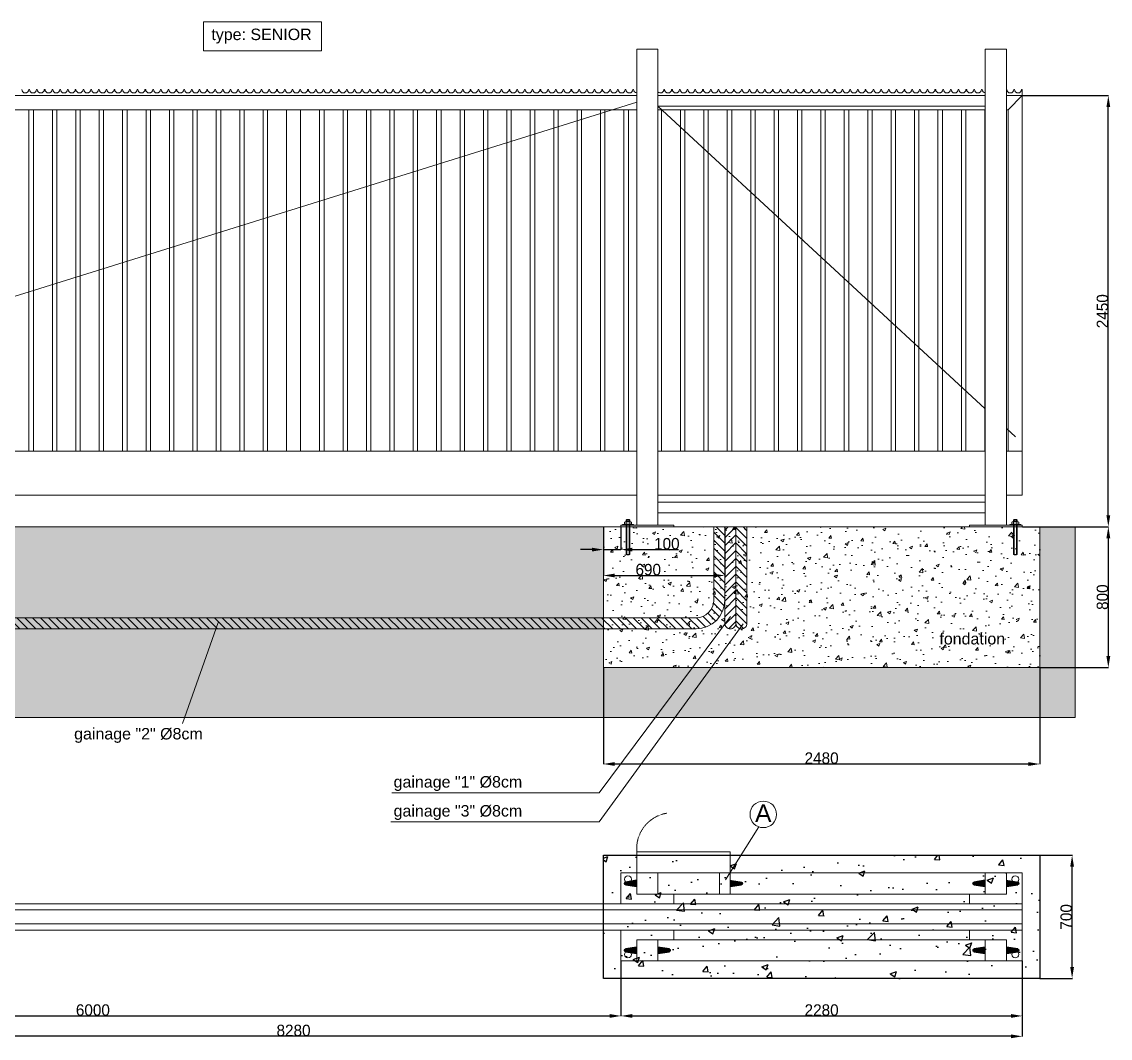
# Model space of a CAD drawing. Header units: inches. Extents: x 3540 to 15361, y 2468 to 18312.
# Drawn here: x 9178 to 15361, y 3440 to 9217 of the extents above; entities that cross this region are included whole.
import ezdxf

# ---------------------------------------------------------------- set-up
doc = ezdxf.new("R2010")
doc.units = ezdxf.units.IN
doc.header["$MEASUREMENT"] = 0
doc.linetypes.add('DASHED2', pattern=[0.375, 0.25, -0.125])
doc.layers.get('Defpoints').update_dxf_attribs({"lineweight": 5})
for name, color, linetype, lineweight in [('dimension', 5, 'Continuous', 5), ('Elektriciteit fijn', 1, 'Continuous', 20), ('streeplijn', 7, 'DASHED2', 5), ('volle lijn', 7, 'Continuous', 9)]:
    doc.layers.add(name, color=color, linetype=linetype, lineweight=lineweight)
doc.dimstyles.new('ISO-25', dxfattribs={"dimtxt": 50, "dimasz": 10, "dimexe": 1.25, "dimexo": 0.625, "dimtad": 1, "dimdec": 1, "dimtxsty": 'Standard', "dimblk": 'OBLIQUE', "dimcen": 50, "dimadec": 0, "dimazin": 0, "dimtfac": 1, "dimtdec": 1, "dimtmove": 0, "dimatfit": 3, "dimldrblk": 'OBLIQUE', "dimfxl": 1, "dimarcsym": 0})

# ---------------------------------------------------------------- blocks, each defined once
blk = doc.blocks.new('*D21')
at = {"layer": 'Defpoints', "color": 0, "transparency": 16777216}
for p in [(6581.7, 3879.9), (12581.7, 3879.9), (12581.7, 3566.9)]:
    blk.add_point(p, dxfattribs=at)
at = {"layer": 'dimension', "color": 0, "lineweight": -2, "transparency": 16777216}
for p, q in [((6581.7, 3879.2), (6581.7, 3565.6)), ((12581.7, 3879.2), (12581.7, 3565.6)), ((6646.7, 3566.9), (12516.7, 3566.9))]:
    blk.add_line(p, q, dxfattribs=at)
at = {"layer": 'dimension', "color": 0, "transparency": 16777216}
for points in [[(6646.7, 3577.7), (6646.7, 3556.1), (6581.7, 3566.9)], [(12516.7, 3577.7), (12516.7, 3556.1), (12581.7, 3566.9)]]:
    blk.add_solid(points, dxfattribs=at)
at = {"layer": 'dimension', "color": 0, "transparency": 16777216, "insert": (9581.7, 3600), "char_height": 65, "attachment_point": 5}
blk.add_mtext('6000', dxfattribs=at)
blk = doc.blocks.new('_Oblique')
at = {"color": 0, "linetype": 'ByBlock', "lineweight": -2}
blk.add_line((-0.5, -0.5), (0.5, 0.5), dxfattribs=at)
blk = doc.blocks.new('*D22')
at = {"layer": 'Defpoints', "color": 0, "transparency": 16777216}
for p in [(6581.7, 3879.9), (14861.7, 3879.9), (6581.7, 3451.1)]:
    blk.add_point(p, dxfattribs=at)
at = {"layer": 'dimension', "color": 0, "lineweight": -2, "transparency": 16777216}
for p, q in [((6581.7, 3879.2), (6581.7, 3449.8)), ((14861.7, 3879.2), (14861.7, 3449.8)), ((14796.7, 3451.1), (6646.7, 3451.1))]:
    blk.add_line(p, q, dxfattribs=at)
at = {"layer": 'dimension', "color": 0, "transparency": 16777216}
for points in [[(6646.7, 3461.9), (6646.7, 3440.2), (6581.7, 3451.1)], [(14796.7, 3461.9), (14796.7, 3440.2), (14861.7, 3451.1)]]:
    blk.add_solid(points, dxfattribs=at)
at = {"layer": 'dimension', "color": 0, "transparency": 16777216, "insert": (10721.7, 3484.2), "char_height": 65, "attachment_point": 5}
blk.add_mtext('8280', dxfattribs=at)
blk = doc.blocks.new('*D19')
at = {"layer": 'Defpoints', "color": 0, "transparency": 16777216}
for p in [(12581.7, 3879.9), (14861.7, 3879.9), (14861.7, 3566.9)]:
    blk.add_point(p, dxfattribs=at)
at = {"layer": 'dimension', "color": 0, "lineweight": -2, "transparency": 16777216}
for p, q in [((12581.7, 3879.2), (12581.7, 3565.6)), ((14861.7, 3879.2), (14861.7, 3565.6)), ((12646.7, 3566.9), (14796.7, 3566.9))]:
    blk.add_line(p, q, dxfattribs=at)
at = {"layer": 'dimension', "color": 0, "transparency": 16777216}
for points in [[(12646.7, 3577.7), (12646.7, 3556.1), (12581.7, 3566.9)], [(14796.7, 3577.7), (14796.7, 3556.1), (14861.7, 3566.9)]]:
    blk.add_solid(points, dxfattribs=at)
at = {"layer": 'dimension', "color": 0, "transparency": 16777216, "insert": (13721.7, 3600), "char_height": 65, "attachment_point": 5}
blk.add_mtext('2280', dxfattribs=at)
blk = doc.blocks.new('*D20')
at = {"layer": 'Defpoints', "color": 0, "transparency": 16777216}
for p in [(14961.7, 4479.9), (15144.7, 4479.9), (14961.7, 3779.9)]:
    blk.add_point(p, dxfattribs=at)
at = {"layer": 'dimension', "color": 0, "lineweight": -2, "transparency": 16777216}
for p, q in [((14962.3, 4479.9), (15146, 4479.9)), ((15144.7, 3844.9), (15144.7, 4414.9)), ((14962.3, 3779.9), (15146, 3779.9))]:
    blk.add_line(p, q, dxfattribs=at)
at = {"layer": 'dimension', "color": 0, "transparency": 16777216}
for points in [[(15133.9, 4414.9), (15155.6, 4414.9), (15144.7, 4479.9)], [(15133.9, 3844.9), (15155.6, 3844.9), (15144.7, 3779.9)]]:
    blk.add_solid(points, dxfattribs=at)
at = {"layer": 'dimension', "color": 0, "transparency": 16777216, "insert": (15111.6, 4129.9), "char_height": 65, "attachment_point": 5, "rotation": 90}
blk.add_mtext('700', dxfattribs=at)
blk = doc.blocks.new('*D18')
at = {"layer": 'Defpoints', "color": 0, "transparency": 16777216}
for p in [(14861.7, 8796.8), (15350.5, 8796.8), (14861.7, 6346.8)]:
    blk.add_point(p, dxfattribs=at)
at = {"layer": 'dimension', "color": 0, "lineweight": -2, "transparency": 16777216}
for p, q in [((14862.3, 8796.8), (15351.7, 8796.8)), ((15350.5, 6411.8), (15350.5, 8731.8)), ((14862.3, 6346.8), (15351.7, 6346.8))]:
    blk.add_line(p, q, dxfattribs=at)
at = {"layer": 'dimension', "color": 0, "transparency": 16777216}
for points in [[(15339.6, 8731.8), (15361.3, 8731.8), (15350.5, 8796.8)], [(15339.6, 6411.8), (15361.3, 6411.8), (15350.5, 6346.8)]]:
    blk.add_solid(points, dxfattribs=at)
at = {"layer": 'dimension', "color": 0, "transparency": 16777216, "insert": (15317.3, 7571.8), "char_height": 65, "attachment_point": 5, "rotation": 90}
blk.add_mtext('2450', dxfattribs=at)
blk = doc.blocks.new('*D12')
at = {"layer": 'Defpoints', "color": 0, "transparency": 16777216}
for p in [(12481.7, 6346.8), (12581.7, 6346.8), (12581.7, 6217)]:
    blk.add_point(p, dxfattribs=at)
at = {"layer": 'dimension', "color": 0, "lineweight": -2, "transparency": 16777216}
for p, q in [((12481.7, 6346.2), (12481.7, 6215.7)), ((12581.7, 6346.2), (12581.7, 6215.7)), ((12416.7, 6217), (12351.7, 6217)), ((12481.7, 6217), (12581.7, 6217)), ((12646.7, 6217), (12908, 6217))]:
    blk.add_line(p, q, dxfattribs=at)
at = {"layer": 'dimension', "color": 0, "transparency": 16777216}
for points in [[(12416.7, 6227.8), (12416.7, 6206.2), (12481.7, 6217)], [(12646.7, 6227.8), (12646.7, 6206.2), (12581.7, 6217)]]:
    blk.add_solid(points, dxfattribs=at)
at = {"layer": 'dimension', "color": 0, "transparency": 16777216, "insert": (12842.3, 6250.1), "char_height": 65, "attachment_point": 5}
blk.add_mtext('100', dxfattribs=at)
blk = doc.blocks.new('*D11')
at = {"layer": 'Defpoints', "color": 0, "transparency": 16777216}
for p in [(12481.7, 6346.8), (13171.7, 6346.8), (13171.7, 6069.7)]:
    blk.add_point(p, dxfattribs=at)
at = {"layer": 'dimension', "color": 0, "lineweight": -2, "transparency": 16777216}
for p, q in [((12481.7, 6346.2), (12481.7, 6068.5)), ((13171.7, 6346.2), (13171.7, 6068.5)), ((12546.7, 6069.7), (13106.7, 6069.7))]:
    blk.add_line(p, q, dxfattribs=at)
at = {"layer": 'dimension', "color": 0, "transparency": 16777216}
for points in [[(12546.7, 6080.6), (12546.7, 6058.9), (12481.7, 6069.7)], [(13106.7, 6080.6), (13106.7, 6058.9), (13171.7, 6069.7)]]:
    blk.add_solid(points, dxfattribs=at)
at = {"layer": 'dimension', "color": 0, "transparency": 16777216, "insert": (12736.7, 6102.9), "char_height": 65, "attachment_point": 5}
blk.add_mtext('690', dxfattribs=at)
blk = doc.blocks.new('*D16')
at = {"layer": 'Defpoints', "color": 0, "transparency": 16777216}
for p in [(12481.7, 5546.8), (14961.7, 5546.8), (12481.7, 4998.6)]:
    blk.add_point(p, dxfattribs=at)
at = {"layer": 'dimension', "color": 0, "lineweight": -2, "transparency": 16777216}
for p, q in [((12481.7, 5546.2), (12481.7, 4997.3)), ((14961.7, 5546.2), (14961.7, 4997.3)), ((14896.7, 4998.6), (12546.7, 4998.6))]:
    blk.add_line(p, q, dxfattribs=at)
at = {"layer": 'dimension', "color": 0, "transparency": 16777216}
for points in [[(12546.7, 5009.4), (12546.7, 4987.7), (12481.7, 4998.6)], [(14896.7, 5009.4), (14896.7, 4987.7), (14961.7, 4998.6)]]:
    blk.add_solid(points, dxfattribs=at)
at = {"layer": 'dimension', "color": 0, "transparency": 16777216, "insert": (13721.7, 5031.7), "char_height": 65, "attachment_point": 5}
blk.add_mtext('2480', dxfattribs=at)
blk = doc.blocks.new('*D17')
at = {"layer": 'Defpoints', "color": 0, "transparency": 16777216}
for p in [(14961.7, 6346.8), (14961.7, 5546.8), (15350.5, 5546.8)]:
    blk.add_point(p, dxfattribs=at)
at = {"layer": 'dimension', "color": 0, "lineweight": -2, "transparency": 16777216}
for p, q in [((14962.3, 6346.8), (15351.7, 6346.8)), ((15350.5, 6281.8), (15350.5, 5611.8)), ((14962.3, 5546.8), (15351.7, 5546.8))]:
    blk.add_line(p, q, dxfattribs=at)
at = {"layer": 'dimension', "color": 0, "transparency": 16777216}
for points in [[(15339.6, 6281.8), (15361.3, 6281.8), (15350.5, 6346.8)], [(15339.6, 5611.8), (15361.3, 5611.8), (15350.5, 5546.8)]]:
    blk.add_solid(points, dxfattribs=at)
at = {"layer": 'dimension', "color": 0, "transparency": 16777216, "insert": (15317.3, 5946.8), "char_height": 65, "attachment_point": 5, "rotation": 90}
blk.add_mtext('800', dxfattribs=at)

msp = doc.modelspace()

# ---------------------------------------------------------------- hatches: boundary and pattern name
h = msp.add_hatch()
h.set_pattern_fill('AR-CONC', color=251, scale=2, style=0)
h.set_pattern_definition([(50, (2256.26, 4011.94), (364.369, -31.878), [38.1, -419.1]), (355, (2256.26, 4011.94), (-70.486, 382.113), [30.48, -335.28]), (100.451, (2286.62, 4009.28), (293.885, 350.233), [32.38, -356.18]), (46.184, (2256.26, 4113.54), (542.158, -84.085), [57.15, -628.65]), (96.6356, (2301.44, 4106.53), (474.808, 494.851), [48.57, -534.27]), (351.184, (2256.26, 4113.54), (474.81, 494.85), [45.72, -502.92]), (21, (2307.06, 4088.14), (303.23, -204.531), [38.1, -419.1]), (326, (2307.06, 4088.14), (123.604, 368.376), [30.48, -335.28]), (71.4514, (2332.33, 4071.1), (426.833, 163.846), [32.38, -356.18]), (37.5, (2256.26, 4011.94), (6.1772, 169.1101), [0, -331.216, 0, -340.36, 0, -336.55]), (7.5, (2256.26, 4011.94), (133.6393, 200.3611), [0, -194.056, 0, -323.596, 0, -128.27]), (327.5, (2142.97, 4011.94), (271.1812, -11.4575), [0, -127, 0, -396.24, 0, -525.78]), (317.5, (2092.17, 4011.94), (296.2584, 50.853), [0, -165.1, 0, -263.144, 0, -373.38])])
h.paths.add_polyline_path([(14961.72, 3779.86), (12481.72, 3779.86), (12481.72, 4479.86), (14961.72, 4479.86)])
at = {"layer": 'volle lijn'}
h = msp.add_hatch(dxfattribs=at)
h.set_pattern_fill('AR-SAND', color=251, scale=4, style=0)
h.set_pattern_definition([(37.5, (749.52, 1030.04), (-6.4001, 195.7653), [0, -154.432, 0, -172.72, 0, -165.1]), (7.5, (749.52, 1030.04), (179.8093, 286.73), [0, -83.312, 0, -139.192, 0, -53.34]), (327.5, (624.55, 1030.04), (316.397, 0.5749), [0, -50.8, 0, -182.88, 0, -238.76]), (317.5, (624.55, 1030.04), (305.4226, 89.1717), [0, -25.4, 0, -119.888, 0, -137.16])])
h.paths.add_polyline_path([(15161.72, 6346.78), (6201.72, 6346.78), (6201.72, 5263.66), (15161.72, 5263.66)])
h.paths.add_polyline_path([(14961.72, 5546.78), (12481.72, 5546.78), (12481.72, 6346.78), (14961.72, 6346.78)], flags=16)
h.paths.add_polyline_path([(6681.72, 5446.78), (6401.72, 5446.78), (6401.72, 6346.78), (6681.72, 6346.78)], flags=16)
h = msp.add_hatch(dxfattribs=at)
h.set_pattern_fill('ANSI31', color=252, scale=10, angle=90)
h.set_pattern_definition([(135, (4063.803, -2240.774), (-22.45064, -22.45064), [])])
h.paths.add_polyline_path([(13108.72, 5929.78, -0.4142136), (13008.72, 5829.78), (6744.72, 5829.78, -0.4142136), (6644.72, 5929.78), (6644.72, 6346.78), (6581.72, 6346.78), (6581.72, 5929.78, 0.4142136), (6744.72, 5766.78), (13008.72, 5766.78, 0.4142136), (13171.72, 5929.78), (13171.72, 6346.78), (13108.72, 6346.78)])
h = msp.add_hatch(dxfattribs=at)
h.set_pattern_fill('AR-CONC', color=251, style=0)
h.set_pattern_definition([(50, (749.52, 1030.04), (182.1847, -15.9391), [19.05, -209.55]), (355, (749.52, 1030.04), (-35.2428, 191.0566), [15.24, -167.64]), (100.451, (764.7, 1028.71), (146.9425, 175.1167), [16.19, -178.09]), (46.1842, (749.52, 1080.84), (271.079, -42.0423), [28.575, -314.325]), (96.6356, (772.1, 1077.34), (237.4042, 247.4256), [24.285, -267.135]), (351.184, (749.52, 1080.84), (237.4046, 247.425), [22.86, -251.46]), (21, (774.92, 1068.14), (151.6149, -102.2655), [19.05, -209.55]), (326, (774.92, 1068.14), (61.802, 184.188), [15.24, -167.64]), (71.4514, (787.55, 1059.62), (213.4165, 81.9229), [16.19, -178.09]), (37.5, (749.515, 1030.04), (3.0886, 84.55504), [0, -165.608, 0, -170.18, 0, -168.275]), (7.5, (749.52, 1030.04), (66.81966, 100.1806), [0, -97.028, 0, -161.798, 0, -64.135]), (327.5, (692.873, 1030.04), (135.5906, -5.72874), [0, -63.5, 0, -198.12, 0, -262.89]), (317.5, (667.47, 1030.04), (148.1292, 25.4265), [0, -82.55, 0, -131.572, 0, -186.69])])
h.paths.add_polyline_path([(14961.72, 5546.78), (12481.72, 5546.78), (12481.72, 6346.78), (14961.72, 6346.78)])
h = msp.add_hatch(dxfattribs=at)
h.set_pattern_fill('ANSI31', color=252, scale=10)
h.set_pattern_definition([(45, (4063.803, -2240.774), (-22.45064, 22.45064), [])])
h.paths.add_polyline_path([(13171.72, 5798.28, 0.4142136), (13203.22, 5766.78, 0.4142136), (13234.72, 5798.28), (13234.72, 6346.78), (13171.72, 6346.78)])
h = msp.add_hatch(dxfattribs=at)
h.set_pattern_fill('ANSI31', color=252, scale=250, angle=90)
h.paths.add_polyline_path([(13234.72, 5798.28, 0.4142136), (13266.22, 5766.78, 0.4142136), (13297.72, 5798.28), (13297.72, 6346.78), (13234.72, 6346.78)])
h = msp.add_hatch(color=252, dxfattribs=at)
edge = h.paths.add_edge_path()
edge.add_line((12671.72, 4299.86), (12606.72, 4309.86))
edge.add_arc((12606.72, 4319.86), 10, 90, 270, ccw=False)
edge.add_line((12606.72, 4329.86), (12671.72, 4339.86))
edge.add_line((12671.72, 4339.86), (12671.72, 4299.86))
h = msp.add_hatch(color=252, dxfattribs=at)
edge = h.paths.add_edge_path()
edge.add_line((13201.72, 4299.86), (13266.72, 4309.86))
edge.add_arc((13266.72, 4319.86), 10, 270, 450)
edge.add_line((13266.72, 4329.86), (13201.72, 4339.86))
edge.add_line((13201.72, 4339.86), (13201.72, 4299.86))
h = msp.add_hatch(color=252, dxfattribs=at)
edge = h.paths.add_edge_path()
edge.add_line((14651.72, 4299.86), (14586.72, 4309.86))
edge.add_arc((14586.72, 4319.86), 10, 90, 270, ccw=False)
edge.add_line((14586.72, 4329.86), (14651.72, 4339.86))
edge.add_line((14651.72, 4339.86), (14651.72, 4299.86))
h = msp.add_hatch(color=252, dxfattribs=at)
edge = h.paths.add_edge_path()
edge.add_line((14771.72, 4299.86), (14836.72, 4309.86))
edge.add_arc((14836.72, 4319.86), 10, 270, 450)
edge.add_line((14836.72, 4329.86), (14771.72, 4339.86))
edge.add_line((14771.72, 4339.86), (14771.72, 4299.86))
h = msp.add_hatch(color=252, dxfattribs=at)
edge = h.paths.add_edge_path()
edge.add_line((12671.72, 3919.86), (12606.72, 3929.86))
edge.add_arc((12606.72, 3939.86), 10, 90, 270, ccw=False)
edge.add_line((12606.72, 3949.86), (12671.72, 3959.86))
edge.add_line((12671.72, 3959.86), (12671.72, 3919.86))
h = msp.add_hatch(color=252, dxfattribs=at)
edge = h.paths.add_edge_path()
edge.add_line((12791.72, 3919.86), (12856.72, 3929.86))
edge.add_arc((12856.72, 3939.86), 10, 270, 450)
edge.add_line((12856.72, 3949.86), (12791.72, 3959.86))
edge.add_line((12791.72, 3959.86), (12791.72, 3919.86))
h = msp.add_hatch(color=252, dxfattribs=at)
edge = h.paths.add_edge_path()
edge.add_line((14651.72, 3919.86), (14586.72, 3929.86))
edge.add_arc((14586.72, 3939.86), 10, 90, 270, ccw=False)
edge.add_line((14586.72, 3949.86), (14651.72, 3959.86))
edge.add_line((14651.72, 3959.86), (14651.72, 3919.86))
h = msp.add_hatch(color=252, dxfattribs=at)
edge = h.paths.add_edge_path()
edge.add_line((14771.72, 3919.86), (14836.72, 3929.86))
edge.add_arc((14836.72, 3939.86), 10, 270, 450)
edge.add_line((14836.72, 3949.86), (14771.72, 3959.86))
edge.add_line((14771.72, 3959.86), (14771.72, 3919.86))

# ---------------------------------------------------------------- linework, layer by layer
at = {"color": 251}
msp.add_lwpolyline([(14961.72, 3779.86), (12481.72, 3779.86), (12481.72, 4479.86), (14961.72, 4479.86)], close=True, dxfattribs=at)
at = {"layer": 'Elektriciteit fijn'}
for p, q in [((12458.19, 4834.82), (13204.74, 5837.47)), ((10090.43, 5229.57), (10294.38, 5802.34)), ((12458.19, 4670.22), (13276, 5795.47)), ((11280.94, 4834.82), (12458.19, 4834.82)), ((11275.28, 4670.22), (12458.19, 4670.22)), ((13364.28, 4641.73), (13175.41, 4341.28))]:
    msp.add_line(p, q, dxfattribs=at)
msp.add_circle((13390.3, 4712.52), 75.42, dxfattribs=at)
at = {"layer": 'streeplijn', "color": 252, "ltscale": 0.5}
msp.add_arc((12875.91, 4516.95), 204.9, 99.637283, 184.784873, dxfattribs=at)
at = {"layer": 'volle lijn'}
for p, q in [((9221.72, 8831.78), (9217.72, 8831.78)), ((9265.72, 8831.78), (9261.72, 8831.78)), ((9309.72, 8831.78), (9305.72, 8831.78)), ((9353.72, 8831.78), (9349.72, 8831.78)), ((9397.72, 8831.78), (9393.72, 8831.78)), ((9441.72, 8831.78), (9437.72, 8831.78)), ((9485.72, 8831.78), (9481.72, 8831.78)), ((9529.72, 8831.78), (9525.72, 8831.78)), ((9573.72, 8831.78), (9569.72, 8831.78)), ((9617.72, 8831.78), (9613.72, 8831.78)), ((9661.72, 8831.78), (9657.72, 8831.78)), ((9705.72, 8831.78), (9701.72, 8831.78)), ((9749.72, 8831.78), (9745.72, 8831.78)), ((9793.72, 8831.78), (9789.72, 8831.78)), ((9837.72, 8831.78), (9833.72, 8831.78)), ((9881.72, 8831.78), (9877.72, 8831.78)), ((9925.72, 8831.78), (9921.72, 8831.78)), ((9969.72, 8831.78), (9965.72, 8831.78)), ((10013.72, 8831.78), (10009.72, 8831.78)), ((10057.72, 8831.78), (10053.72, 8831.78)), ((10101.72, 8831.78), (10097.72, 8831.78)), ((10145.72, 8831.78), (10141.72, 8831.78)), ((10189.72, 8831.78), (10185.72, 8831.78)), ((10233.72, 8831.78), (10229.72, 8831.78)), ((10277.72, 8831.78), (10273.72, 8831.78)), ((10321.72, 8831.78), (10317.72, 8831.78)), ((10365.72, 8831.78), (10361.72, 8831.78)), ((10409.72, 8831.78), (10405.72, 8831.78)), ((10453.72, 8831.78), (10449.72, 8831.78)), ((10497.72, 8831.78), (10493.72, 8831.78)), ((10541.72, 8831.78), (10537.72, 8831.78)), ((10585.72, 8831.78), (10581.72, 8831.78)), ((10629.72, 8831.78), (10625.72, 8831.78)), ((10673.72, 8831.78), (10669.72, 8831.78)), ((10717.72, 8831.78), (10713.72, 8831.78)), ((10761.72, 8831.78), (10757.72, 8831.78)), ((10805.72, 8831.78), (10801.72, 8831.78)), ((10849.72, 8831.78), (10845.72, 8831.78)), ((10893.72, 8831.78), (10889.72, 8831.78)), ((10937.72, 8831.78), (10933.72, 8831.78)), ((10981.72, 8831.78), (10977.72, 8831.78)), ((11025.72, 8831.78), (11021.72, 8831.78)), ((11069.72, 8831.78), (11065.72, 8831.78)), ((11113.72, 8831.78), (11109.72, 8831.78)), ((11157.72, 8831.78), (11153.72, 8831.78)), ((11201.72, 8831.78), (11197.72, 8831.78)), ((11245.72, 8831.78), (11241.72, 8831.78)), ((11289.72, 8831.78), (11285.72, 8831.78)), ((11333.72, 8831.78), (11329.72, 8831.78)), ((11377.72, 8831.78), (11373.72, 8831.78)), ((11421.72, 8831.78), (11417.72, 8831.78)), ((11465.72, 8831.78), (11461.72, 8831.78)), ((11509.72, 8831.78), (11505.72, 8831.78)), ((11553.72, 8831.78), (11549.72, 8831.78)), ((11597.72, 8831.78), (11593.72, 8831.78)), ((11641.72, 8831.78), (11637.72, 8831.78)), ((11685.72, 8831.78), (11681.72, 8831.78)), ((11729.72, 8831.78), (11725.72, 8831.78)), ((11773.72, 8831.78), (11769.72, 8831.78)), ((11817.72, 8831.78), (11813.72, 8831.78)), ((11861.72, 8831.78), (11857.72, 8831.78)), ((11905.72, 8831.78), (11901.72, 8831.78)), ((11949.72, 8831.78), (11945.72, 8831.78)), ((11993.72, 8831.78), (11989.72, 8831.78)), ((12037.72, 8831.78), (12033.72, 8831.78)), ((12081.72, 8831.78), (12077.72, 8831.78)), ((12125.72, 8831.78), (12121.72, 8831.78)), ((12169.72, 8831.78), (12165.72, 8831.78)), ((12213.72, 8831.78), (12209.72, 8831.78)), ((12257.72, 8831.78), (12253.72, 8831.78)), ((12301.72, 8831.78), (12297.72, 8831.78)), ((12345.72, 8831.78), (12341.72, 8831.78)), ((12389.72, 8831.78), (12385.72, 8831.78)), ((12433.72, 8831.78), (12429.72, 8831.78)), ((12477.72, 8831.78), (12473.72, 8831.78)), ((12521.72, 8831.78), (12517.72, 8831.78)), ((12565.72, 8831.78), (12561.72, 8831.78)), ((12609.72, 8831.78), (12605.72, 8831.78)), ((12653.72, 8831.78), (12649.72, 8831.78)), ((12829.72, 8831.78), (12825.72, 8831.78)), ((12873.72, 8831.78), (12869.72, 8831.78)), ((12917.72, 8831.78), (12913.72, 8831.78)), ((12961.72, 8831.78), (12957.72, 8831.78)), ((13005.72, 8831.78), (13001.72, 8831.78)), ((13049.72, 8831.78), (13045.72, 8831.78)), ((13093.72, 8831.78), (13089.72, 8831.78)), ((13137.72, 8831.78), (13133.72, 8831.78)), ((13181.72, 8831.78), (13177.72, 8831.78)), ((13225.72, 8831.78), (13221.72, 8831.78)), ((13269.72, 8831.78), (13265.72, 8831.78)), ((13313.72, 8831.78), (13309.72, 8831.78)), ((13357.72, 8831.78), (13353.72, 8831.78)), ((13401.72, 8831.78), (13397.72, 8831.78)), ((13445.72, 8831.78), (13441.72, 8831.78)), ((13489.72, 8831.78), (13485.72, 8831.78)), ((13533.72, 8831.78), (13529.72, 8831.78)), ((13577.72, 8831.78), (13573.72, 8831.78)), ((13621.72, 8831.78), (13617.72, 8831.78)), ((13665.72, 8831.78), (13661.72, 8831.78)), ((13709.72, 8831.78), (13705.72, 8831.78)), ((13753.72, 8831.78), (13749.72, 8831.78)), ((13797.72, 8831.78), (13793.72, 8831.78)), ((13841.72, 8831.78), (13837.72, 8831.78)), ((13885.72, 8831.78), (13881.72, 8831.78)), ((13929.72, 8831.78), (13925.72, 8831.78)), ((13973.72, 8831.78), (13969.72, 8831.78)), ((14017.72, 8831.78), (14013.72, 8831.78)), ((14061.72, 8831.78), (14057.72, 8831.78)), ((14105.72, 8831.78), (14101.72, 8831.78)), ((14149.72, 8831.78), (14145.72, 8831.78)), ((14193.72, 8831.78), (14189.72, 8831.78)), ((14237.72, 8831.78), (14233.72, 8831.78)), ((14281.72, 8831.78), (14277.72, 8831.78)), ((14325.72, 8831.78), (14321.72, 8831.78)), ((14369.72, 8831.78), (14365.72, 8831.78)), ((14413.72, 8831.78), (14409.72, 8831.78)), ((14457.72, 8831.78), (14453.72, 8831.78)), ((14501.72, 8831.78), (14497.72, 8831.78)), ((14545.72, 8831.78), (14541.72, 8831.78)), ((14589.72, 8831.78), (14585.72, 8831.78)), ((14633.72, 8831.78), (14629.72, 8831.78)), ((14773.72, 8831.78), (14771.72, 8831.78)), ((14771.72, 8796.78), (14861.72, 8796.78)), ((14817.72, 8831.78), (14813.72, 8831.78)), ((14861.72, 8831.78), (14857.72, 8831.78)), ((14861.72, 8796.78), (14861.72, 8831.78)), ((12611.72, 6384.72), (12614.85, 6387.84)), ((12611.72, 6375.78), (12611.72, 6384.72)), ((12611.72, 6384.72), (12631.72, 6384.72)), ((12611.91, 6375.78), (12631.54, 6375.78)), ((12611.91, 6362.78), (12611.91, 6372.78)), ((12614.85, 6387.84), (12628.6, 6387.84)), ((12628.6, 6387.84), (12631.72, 6384.72)), ((12631.54, 6362.78), (12631.54, 6372.78)), ((12631.72, 6375.78), (12631.72, 6384.72)), ((14814.85, 6387.84), (14811.72, 6384.72)), ((14811.72, 6375.78), (14811.72, 6384.72)), ((14831.72, 6384.72), (14811.72, 6384.72)), ((14831.54, 6375.78), (14811.91, 6375.78)), ((14811.91, 6362.78), (14811.91, 6372.78)), ((14828.6, 6387.84), (14814.85, 6387.84)), ((14831.72, 6384.72), (14828.6, 6387.84)), ((14831.54, 6362.78), (14831.54, 6372.78)), ((14831.72, 6375.78), (14831.72, 6384.72)), ((12611.72, 6356.78), (12611.72, 6189.91)), ((12611.91, 6359.78), (12631.54, 6359.78)), ((12631.72, 6356.78), (12631.72, 6189.91)), ((14811.72, 6356.78), (14811.72, 6189.91)), ((14831.54, 6359.78), (14811.91, 6359.78)), ((14831.72, 6356.78), (14831.72, 6189.91)), ((14861.72, 6346.78), (14961.72, 6346.78)), ((12611.72, 6189.91), (12631.72, 6189.91)), ((12611.72, 6189.91), (12614.85, 6186.78)), ((12614.85, 6186.78), (12628.6, 6186.78)), ((12628.6, 6186.78), (12631.72, 6189.91)), ((14831.72, 6189.91), (14811.72, 6189.91)), ((14814.85, 6186.78), (14811.72, 6189.91)), ((14828.6, 6186.78), (14814.85, 6186.78)), ((14831.72, 6189.91), (14828.6, 6186.78))]:
    msp.add_line(p, q, dxfattribs=at)
at = {"layer": 'volle lijn', "color": 252}
for p, q in [((6623.55, 6871.84), (12671.72, 8759.73)), ((12791.72, 8736.78), (14651.72, 7016.82)), ((14771.72, 6905.85), (14823.51, 6857.96)), ((13108.72, 5929.78), (13108.72, 6346.78)), ((13108.72, 6346.78), (13171.72, 6346.78)), ((13171.72, 6346.78), (13171.72, 5929.78)), ((6744.72, 5829.78), (13008.72, 5829.78)), ((13008.72, 5766.78), (6744.72, 5766.78)), ((12671.72, 4339.86), (12606.72, 4329.86)), ((14651.72, 4339.86), (14586.72, 4329.86)), ((12671.72, 4299.86), (12606.72, 4309.86)), ((13201.72, 4299.86), (13266.72, 4309.86)), ((14651.72, 4299.86), (14586.72, 4309.86)), ((14771.72, 4299.86), (14836.72, 4309.86)), ((12671.72, 3959.86), (12606.72, 3949.86)), ((12791.72, 3959.86), (12856.72, 3949.86)), ((14651.72, 3959.86), (14586.72, 3949.86)), ((14771.72, 3959.86), (14836.72, 3949.86)), ((12671.72, 3919.86), (12606.72, 3929.86)), ((12791.72, 3919.86), (12856.72, 3929.86)), ((14651.72, 3919.86), (14586.72, 3929.86)), ((14771.72, 3919.86), (14836.72, 3929.86))]:
    msp.add_line(p, q, dxfattribs=at)
at = {"layer": 'volle lijn', "color": 251}
for p, q in [((12614.85, 6375.78), (12614.85, 6387.84)), ((12628.6, 6375.78), (12628.6, 6387.84)), ((14814.85, 6375.78), (14814.85, 6387.84)), ((14828.6, 6375.78), (14828.6, 6387.84)), ((12614.85, 6356.78), (12614.85, 6186.78)), ((12628.6, 6356.78), (12628.6, 6186.78)), ((14814.85, 6356.78), (14814.85, 6186.78)), ((14828.6, 6356.78), (14828.6, 6186.78))]:
    msp.add_line(p, q, dxfattribs=at)
at = {"layer": 'volle lijn'}
for points in [[(10210.88, 9216.6), (10881.25, 9216.6), (10881.25, 9051.54), (10210.88, 9051.54)], [(12671.72, 6356.78), (12791.72, 6356.78), (12791.72, 9061.78), (12671.72, 9061.78)], [(14771.72, 6356.78), (14651.72, 6356.78), (14651.72, 9061.78), (14771.72, 9061.78)], [(14651.72, 8736.78), (12791.72, 8736.78), (12791.72, 8796.78), (14651.72, 8796.78)], [(14861.72, 6776.78), (14781.72, 6776.78), (14781.72, 8716.78), (14861.72, 8796.78), (14861.72, 8796.78)], [(9243.72, 6776.78), (9218.72, 6776.78), (9218.72, 8716.78), (9243.72, 8716.78)], [(9376.72, 6776.78), (9351.72, 6776.78), (9351.72, 8716.78), (9376.72, 8716.78)], [(9509.72, 6776.78), (9484.72, 6776.78), (9484.72, 8716.78), (9509.72, 8716.78)], [(9642.72, 6776.78), (9617.72, 6776.78), (9617.72, 8716.78), (9642.72, 8716.78)], [(9775.72, 6776.78), (9750.72, 6776.78), (9750.72, 8716.78), (9775.72, 8716.78)], [(9908.72, 6776.78), (9883.72, 6776.78), (9883.72, 8716.78), (9908.72, 8716.78)], [(10041.72, 6776.78), (10016.72, 6776.78), (10016.72, 8716.78), (10041.72, 8716.78)], [(10174.72, 6776.78), (10149.72, 6776.78), (10149.72, 8716.78), (10174.72, 8716.78)], [(10307.72, 6776.78), (10282.72, 6776.78), (10282.72, 8716.78), (10307.72, 8716.78)], [(10440.72, 6776.78), (10415.72, 6776.78), (10415.72, 8716.78), (10440.72, 8716.78)], [(10573.72, 6776.78), (10548.72, 6776.78), (10548.72, 8716.78), (10573.72, 8716.78)], [(10761.72, 6776.78), (10681.72, 6776.78), (10681.72, 8716.78), (10761.72, 8716.78)], [(10894.72, 6776.78), (10869.72, 6776.78), (10869.72, 8716.78), (10894.72, 8716.78)], [(11027.72, 6776.78), (11002.72, 6776.78), (11002.72, 8716.78), (11027.72, 8716.78)], [(11160.72, 6776.78), (11135.72, 6776.78), (11135.72, 8716.78), (11160.72, 8716.78)], [(11293.72, 6776.78), (11268.72, 6776.78), (11268.72, 8716.78), (11293.72, 8716.78)], [(11426.72, 6776.78), (11401.72, 6776.78), (11401.72, 8716.78), (11426.72, 8716.78)], [(11559.72, 6776.78), (11534.72, 6776.78), (11534.72, 8716.78), (11559.72, 8716.78)], [(11692.72, 6776.78), (11667.72, 6776.78), (11667.72, 8716.78), (11692.72, 8716.78)], [(11825.72, 6776.78), (11800.72, 6776.78), (11800.72, 8716.78), (11825.72, 8716.78)], [(11958.72, 6776.78), (11933.72, 6776.78), (11933.72, 8716.78), (11958.72, 8716.78)], [(12091.72, 6776.78), (12066.72, 6776.78), (12066.72, 8716.78), (12091.72, 8716.78)], [(12224.72, 6776.78), (12199.72, 6776.78), (12199.72, 8716.78), (12224.72, 8716.78)], [(12357.72, 6776.78), (12332.72, 6776.78), (12332.72, 8716.78), (12357.72, 8716.78)], [(12490.72, 6776.78), (12465.72, 6776.78), (12465.72, 8716.78), (12490.72, 8716.78)], [(12623.72, 6776.78), (12598.72, 6776.78), (12598.72, 8716.78), (12623.72, 8716.78)], [(12944.72, 6776.78), (12919.72, 6776.78), (12919.72, 8716.78), (12944.72, 8716.78)], [(13077.72, 6776.78), (13052.72, 6776.78), (13052.72, 8716.78), (13077.72, 8716.78)], [(13210.72, 6776.78), (13185.72, 6776.78), (13185.72, 8716.78), (13210.72, 8716.78)], [(13343.72, 6776.78), (13318.72, 6776.78), (13318.72, 8716.78), (13343.72, 8716.78)], [(13476.72, 6776.78), (13451.72, 6776.78), (13451.72, 8716.78), (13476.72, 8716.78)], [(13609.72, 6776.78), (13584.72, 6776.78), (13584.72, 8716.78), (13609.72, 8716.78)], [(13742.72, 6776.78), (13717.72, 6776.78), (13717.72, 8716.78), (13742.72, 8716.78)], [(13875.72, 6776.78), (13850.72, 6776.78), (13850.72, 8716.78), (13875.72, 8716.78)], [(14008.72, 6776.78), (13983.72, 6776.78), (13983.72, 8716.78), (14008.72, 8716.78)], [(14141.72, 6776.78), (14116.72, 6776.78), (14116.72, 8716.78), (14141.72, 8716.78)], [(14274.72, 6776.78), (14249.72, 6776.78), (14249.72, 8716.78), (14274.72, 8716.78)], [(14407.72, 6776.78), (14382.72, 6776.78), (14382.72, 8716.78), (14407.72, 8716.78)], [(14540.72, 6776.78), (14515.72, 6776.78), (14515.72, 8716.78), (14540.72, 8716.78)], [(14651.72, 6426.78), (12791.72, 6426.78), (12791.72, 6486.78), (14651.72, 6486.78)], [(15161.72, 6346.78), (6201.72, 6346.78), (6201.72, 5263.66), (15161.72, 5263.66)], [(14961.72, 5546.78), (12481.72, 5546.78), (12481.72, 6346.78), (14961.72, 6346.78)], [(12581.72, 6346.78), (12881.72, 6346.78), (12881.72, 6356.78), (12581.72, 6356.78)], [(12590.09, 6359.78), (12653.35, 6359.78), (12653.35, 6356.78), (12590.09, 6356.78)], [(14861.72, 6346.78), (14561.72, 6346.78), (14561.72, 6356.78), (14861.72, 6356.78)], [(14853.35, 6359.78), (14790.09, 6359.78), (14790.09, 6356.78), (14853.35, 6356.78)], [(12671.72, 4379.86), (13201.72, 4379.86), (13201.72, 4499.86), (12671.72, 4499.86)], [(12671.72, 4259.86), (12791.72, 4259.86), (12791.72, 4379.86), (12671.72, 4379.86)], [(13201.72, 4259.86), (13141.72, 4259.86), (13141.72, 4379.86), (13201.72, 4379.86)], [(14771.72, 4259.86), (14651.72, 4259.86), (14651.72, 4379.86), (14771.72, 4379.86)], [(14861.72, 4054.86), (6581.72, 4054.86), (6581.72, 4204.86), (14861.72, 4204.86)], [(14861.72, 4089.86), (6581.72, 4089.86), (6581.72, 4169.86), (14861.72, 4169.86)], [(12671.72, 3879.86), (12791.72, 3879.86), (12791.72, 3999.86), (12671.72, 3999.86)], [(14651.72, 3879.86), (12791.72, 3879.86), (12791.72, 3999.86), (14651.72, 3999.86)], [(14771.72, 3879.86), (14651.72, 3879.86), (14651.72, 3999.86), (14771.72, 3999.86)]]:
    msp.add_lwpolyline(points, close=True, dxfattribs=at)
for points in [[(6581.72, 8796.78), (12671.72, 8796.78)], [(12791.72, 8796.78), (14651.72, 8796.78)], [(14771.72, 8796.78), (14861.72, 8796.78), (14861.72, 8796.78), (14781.72, 8716.78), (14771.72, 8716.78)], [(12671.72, 8716.78), (6732.72, 8716.78)], [(14651.72, 8716.78), (12791.72, 8716.78)], [(12791.72, 8716.78), (12811.72, 8716.78), (12811.72, 6776.78), (12791.72, 6776.78)], [(14651.72, 6776.78), (14648.72, 6776.78), (14648.72, 8716.78), (14651.72, 8716.78)], [(12671.72, 6526.78), (6581.72, 6526.78), (6581.72, 6776.78), (12671.72, 6776.78)], [(12791.72, 6776.78), (14651.72, 6776.78)], [(14771.72, 6776.78), (14861.72, 6776.78), (14861.72, 6526.78), (14771.72, 6526.78)], [(14651.72, 6526.78), (12791.72, 6526.78)], [(12602.09, 6372.78), (12602.09, 6362.78)], [(12631.54, 6375.78), (12611.91, 6375.78)], [(12641.35, 6362.78), (12641.35, 6372.78)], [(14802.09, 6362.78), (14802.09, 6372.78)], [(14811.91, 6375.78), (14831.54, 6375.78)], [(14841.35, 6372.78), (14841.35, 6362.78)], [(12602.09, 6359.78), (12641.35, 6359.78)], [(12631.54, 6359.78), (12611.91, 6359.78)], [(14841.35, 6359.78), (14802.09, 6359.78)], [(14811.91, 6359.78), (14831.54, 6359.78)], [(12841.72, 4379.86), (12581.72, 4379.86), (12581.72, 4204.86)], [(12841.72, 4379.86), (14651.72, 4379.86), (14651.72, 4259.86), (12791.72, 4259.86)], [(14561.72, 4379.86), (14861.72, 4379.86), (14861.72, 3879.86), (14561.72, 3879.86)], [(12881.72, 4204.86), (12881.72, 4259.86)], [(14561.72, 4204.86), (14561.72, 4259.86)], [(12581.72, 4054.86), (12581.72, 3879.86), (12881.72, 3879.86)], [(12881.72, 3999.86), (12881.72, 4054.86)], [(14561.72, 3999.86), (14561.72, 4054.86)]]:
    msp.add_lwpolyline(points, dxfattribs=at)
at = {"layer": 'volle lijn', "color": 252}
for points in [[(13203.22, 5766.78), (13203.22, 5766.78, -0.4142136), (13171.72, 5798.28), (13171.72, 6346.78), (13234.72, 6346.78), (13234.72, 5798.28, -0.4142136)], [(13266.22, 5766.78), (13266.22, 5766.78, -0.4142136), (13234.72, 5798.28), (13234.72, 6346.78), (13297.72, 6346.78), (13297.72, 5798.28, -0.4142136)]]:
    msp.add_lwpolyline(points, format="xyb", close=True, dxfattribs=at)
at = {"layer": 'volle lijn'}
for centre in [(12621.7, 4343.4), (14821.75, 4343.4), (12621.7, 3916.74), (14821.75, 3916.74)]:
    msp.add_circle(centre, 20, dxfattribs=at)
for centre, radius, start, end in [((9197.72, 8831.78), 20, 180, 0), ((9241.72, 8831.78), 20, 180, 0), ((9285.72, 8831.78), 20, 180, 0), ((9329.72, 8831.78), 20, 180, 0), ((9373.72, 8831.78), 20, 180, 0), ((9417.72, 8831.78), 20, 180, 0), ((9461.72, 8831.78), 20, 180, 0), ((9505.72, 8831.78), 20, 180, 0), ((9549.72, 8831.78), 20, 180, 0), ((9593.72, 8831.78), 20, 180, 0), ((9637.72, 8831.78), 20, 180, 0), ((9681.72, 8831.78), 20, 180, 0), ((9725.72, 8831.78), 20, 180, 0), ((9769.72, 8831.78), 20, 180, 0), ((9813.72, 8831.78), 20, 180, 0), ((9857.72, 8831.78), 20, 180, 0), ((9901.72, 8831.78), 20, 180, 0), ((9945.72, 8831.78), 20, 180, 0), ((9989.72, 8831.78), 20, 180, 0), ((10033.72, 8831.78), 20, 180, 0), ((10077.72, 8831.78), 20, 180, 0), ((10121.72, 8831.78), 20, 180, 0), ((10165.72, 8831.78), 20, 180, 0), ((10209.72, 8831.78), 20, 180, 0), ((10253.72, 8831.78), 20, 180, 0), ((10297.72, 8831.78), 20, 180, 0), ((10341.72, 8831.78), 20, 180, 0), ((10385.72, 8831.78), 20, 180, 0), ((10429.72, 8831.78), 20, 180, 0), ((10473.72, 8831.78), 20, 180, 0), ((10517.72, 8831.78), 20, 180, 0), ((10561.72, 8831.78), 20, 180, 0), ((10605.72, 8831.78), 20, 180, 0), ((10649.72, 8831.78), 20, 180, 0), ((10693.72, 8831.78), 20, 180, 0), ((10737.72, 8831.78), 20, 180, 0), ((10781.72, 8831.78), 20, 180, 0), ((10825.72, 8831.78), 20, 180, 0), ((10869.72, 8831.78), 20, 180, 0), ((10913.72, 8831.78), 20, 180, 0), ((10957.72, 8831.78), 20, 180, 0), ((11001.72, 8831.78), 20, 180, 0), ((11045.72, 8831.78), 20, 180, 0), ((11089.72, 8831.78), 20, 180, 0), ((11133.72, 8831.78), 20, 180, 0), ((11177.72, 8831.78), 20, 180, 0), ((11221.72, 8831.78), 20, 180, 0), ((11265.72, 8831.78), 20, 180, 0), ((11309.72, 8831.78), 20, 180, 0), ((11353.72, 8831.78), 20, 180, 0), ((11397.72, 8831.78), 20, 180, 0), ((11441.72, 8831.78), 20, 180, 0), ((11485.72, 8831.78), 20, 180, 0), ((11529.72, 8831.78), 20, 180, 0), ((11573.72, 8831.78), 20, 180, 0), ((11617.72, 8831.78), 20, 180, 0), ((11661.72, 8831.78), 20, 180, 0), ((11705.72, 8831.78), 20, 180, 0), ((11749.72, 8831.78), 20, 180, 0), ((11793.72, 8831.78), 20, 180, 0), ((11837.72, 8831.78), 20, 180, 0), ((11881.72, 8831.78), 20, 180, 0), ((11925.72, 8831.78), 20, 180, 0), ((11969.72, 8831.78), 20, 180, 0), ((12013.72, 8831.78), 20, 180, 0), ((12057.72, 8831.78), 20, 180, 0), ((12101.72, 8831.78), 20, 180, 0), ((12145.72, 8831.78), 20, 180, 0), ((12189.72, 8831.78), 20, 180, 0), ((12233.72, 8831.78), 20, 180, 0), ((12277.72, 8831.78), 20, 180, 0), ((12321.72, 8831.78), 20, 180, 0), ((12365.72, 8831.78), 20, 180, 0), ((12409.72, 8831.78), 20, 180, 0), ((12453.72, 8831.78), 20, 180, 0), ((12497.72, 8831.78), 20, 180, 0), ((12541.72, 8831.78), 20, 180, 0), ((12585.72, 8831.78), 20, 180, 0), ((12629.72, 8831.78), 20, 180, 0), ((12673.72, 8831.78), 20, 180, 264.260829), ((12805.72, 8831.78), 20, 225.572995, 0), ((12849.72, 8831.78), 20, 180, 0), ((12893.72, 8831.78), 20, 180, 0), ((12937.72, 8831.78), 20, 180, 0), ((12981.72, 8831.78), 20, 180, 0), ((13025.72, 8831.78), 20, 180, 0), ((13069.72, 8831.78), 20, 180, 0), ((13113.72, 8831.78), 20, 180, 0), ((13157.72, 8831.78), 20, 180, 0), ((13201.72, 8831.78), 20, 180, 0), ((13245.72, 8831.78), 20, 180, 0), ((13289.72, 8831.78), 20, 180, 0), ((13333.72, 8831.78), 20, 180, 0), ((13377.72, 8831.78), 20, 180, 0), ((13421.72, 8831.78), 20, 180, 0), ((13465.72, 8831.78), 20, 180, 0), ((13509.72, 8831.78), 20, 180, 0), ((13553.72, 8831.78), 20, 180, 0), ((13597.72, 8831.78), 20, 180, 0), ((13641.72, 8831.78), 20, 180, 0), ((13685.72, 8831.78), 20, 180, 0), ((13729.72, 8831.78), 20, 180, 0), ((13773.72, 8831.78), 20, 180, 0), ((13817.72, 8831.78), 20, 180, 0), ((13861.72, 8831.78), 20, 180, 0), ((13905.72, 8831.78), 20, 180, 0), ((13949.72, 8831.78), 20, 180, 0), ((13993.72, 8831.78), 20, 180, 0), ((14037.72, 8831.78), 20, 180, 0), ((14081.72, 8831.78), 20, 180, 0), ((14125.72, 8831.78), 20, 180, 0), ((14169.72, 8831.78), 20, 180, 0), ((14213.72, 8831.78), 20, 180, 0), ((14257.72, 8831.78), 20, 180, 0), ((14301.72, 8831.78), 20, 180, 0), ((14345.72, 8831.78), 20, 180, 0), ((14389.72, 8831.78), 20, 180, 0), ((14433.72, 8831.78), 20, 180, 0), ((14477.72, 8831.78), 20, 180, 0), ((14521.72, 8831.78), 20, 180, 0), ((14565.72, 8831.78), 20, 180, 0), ((14609.72, 8831.78), 20, 180, 0), ((14653.72, 8831.78), 20, 180, 264.260829), ((14793.72, 8831.78), 20, 180, 0), ((14837.72, 8831.78), 20, 180, 0), ((12607, 6367.76), 7.02, 45.654144, 134.345856), ((12612.05, 6356.02), 19.77, 90.422529, 110.56868), ((12621.72, 6349.7), 25.08, 66.964968, 113.035032), ((12631.39, 6356.02), 19.77, 69.43132, 89.577471), ((12636.44, 6367.76), 7.02, 45.654144, 134.345856), ((14807, 6367.76), 7.02, 45.654144, 134.345856), ((14812.05, 6356.02), 19.77, 90.422529, 110.56868), ((14821.72, 6349.7), 25.08, 66.964968, 113.035032), ((14831.39, 6356.02), 19.77, 69.43132, 89.577471), ((14836.44, 6367.76), 7.02, 45.654144, 134.345856), ((12607, 6367.8), 7.02, 225.654144, 314.345856), ((12612.05, 6379.55), 19.77, 249.43132, 269.577471), ((12621.72, 6385.87), 25.08, 246.964968, 293.035032), ((12636.44, 6367.8), 7.02, 225.654144, 314.345856), ((12631.39, 6379.55), 19.77, 270.422529, 290.56868), ((14807, 6367.8), 7.02, 225.654144, 314.345856), ((14812.05, 6379.55), 19.77, 249.43132, 269.577471), ((14821.72, 6385.87), 25.08, 246.964968, 293.035032), ((14836.44, 6367.8), 7.02, 225.654144, 314.345856), ((14831.39, 6379.55), 19.77, 270.422529, 290.56868)]:
    msp.add_arc(centre, radius, start, end, dxfattribs=at)
at = {"layer": 'volle lijn', "color": 252}
for radius in [100, 163]:
    msp.add_arc((13008.72, 5929.78), radius, 270, 0, dxfattribs=at)

# ---------------------------------------------------------------- texts
at = {"layer": 'Elektriciteit fijn', "attachment_point": 1}
for s, width, insert, char_height in [('\\A1;{\\fArial|b0|i0|c0|p34;\\C7;fondation}', 1292.6749, (14390.73, 5742.95), 65), ('\\A1;{\\fArial|b0|i0|c0|p34;gainage "2" %%C8cm}', 1173.4334, (9475.14, 5203.21), 65), ('\\A1;{\\fArial|b0|i0|c0|p34;gainage "1" %%C8cm}', 1173.4334, (11290.24, 4929.9), 65), ('\\A1;{\\fArial|b0|i0|c0|p34;gainage "3" %%C8cm}', 1173.4334, (11290.24, 4765.08), 65), ('\\A1;{\\fArial|b0|i0|c0|p34;A}', 113.0579, (13343.69, 4769.15), 100)]:
    msp.add_mtext_dynamic_manual_height_columns(s, width=width, gutter_width=12.5, heights=[0], dxfattribs=dict(at, insert=insert, char_height=char_height))
at = {"layer": 'volle lijn', "insert": (10254.67, 9177.52), "char_height": 65, "attachment_point": 1}
msp.add_mtext_dynamic_manual_height_columns('\\A1;{\\fArial|b0|i0|c0|p34;type: SENIOR}', width=1213.3344, gutter_width=12.5, heights=[0], dxfattribs=at)

# ---------------------------------------------------------------- dimensions: what is measured, and where the dimension line sits
at = {"layer": 'dimension'}
for base, p1, p2, angle, picture, middle in [((15350.46, 8796.78), (14861.72, 6346.78), (14861.72, 8796.78), 90, '*D18', (15317.33, 7571.78)), ((15350.46, 5546.78), (14961.72, 6346.78), (14961.72, 5546.78), 90, '*D17', (15317.33, 5946.78)), ((12481.72, 4998.56), (14961.72, 5546.78), (12481.72, 5546.78), 180, '*D16', (13721.72, 5031.68))]:
    dim = msp.add_linear_dim(base=base, p1=p1, p2=p2, angle=angle, dimstyle='ISO-25', override={"dimtxt": 65, "dimasz": 65, "dimsah": 1}, dxfattribs=at)
    dim.commit()
    dim.dimension.update_dxf_attribs({"geometry": picture, "text_midpoint": middle})
for base, p1, p2, angle, picture, middle in [((12581.72, 6216.99), (12481.72, 6346.78), (12581.72, 6346.78), 180, '*D12', (12842.35, 6216.99)), ((13171.72, 6069.73), (12481.72, 6346.78), (13171.72, 6346.78), 180, '*D11', (12736.72, 6069.73)), ((15144.74, 4479.86), (14961.72, 3779.86), (14961.72, 4479.86), 90, '*D20', (15144.74, 4129.86))]:
    dim = msp.add_linear_dim(base=base, p1=p1, p2=p2, angle=angle, dimstyle='ISO-25', override={"dimtxt": 65, "dimasz": 65, "dimsah": 1}, dxfattribs=at)
    dim.commit()
    dim.dimension.update_dxf_attribs({"geometry": picture, "text_midpoint": middle, "dimtype": 160})
dim = msp.add_linear_dim(base=(12581.72, 3566.89), p1=(6581.72, 3879.86), p2=(12581.72, 3879.86), dimstyle='ISO-25', override={"dimtxt": 65, "dimasz": 65, "dimsah": 1}, dxfattribs=at)
dim.commit()
dim.dimension.update_dxf_attribs({"geometry": '*D21', "text_midpoint": (9581.72, 3600.02)})
for base, p1, p2, picture, middle in [((6581.72, 3451.06), (14861.72, 3879.86), (6581.72, 3879.86), '*D22', (10721.72, 3451.06)), ((14861.72, 3566.89), (12581.72, 3879.86), (14861.72, 3879.86), '*D19', (13721.72, 3566.89))]:
    dim = msp.add_linear_dim(base=base, p1=p1, p2=p2, dimstyle='ISO-25', override={"dimtxt": 65, "dimasz": 65, "dimsah": 1}, dxfattribs=at)
    dim.commit()
    dim.dimension.update_dxf_attribs({"geometry": picture, "text_midpoint": middle, "dimtype": 160})

doc.saveas('drawing.dxf')
